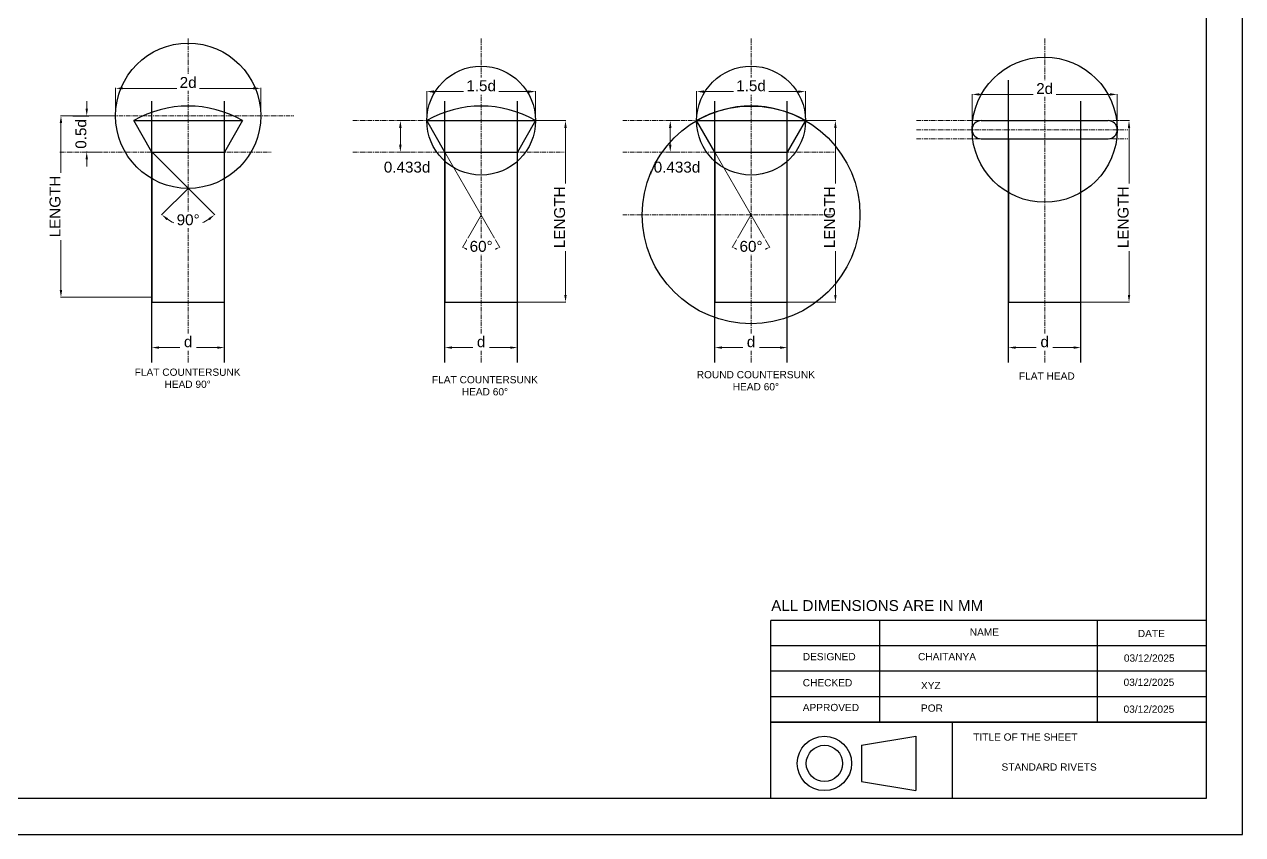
# Model space of a CAD drawing. Header units: millimetres. Extents: x -259 to 361, y -105 to 265.
# Drawn here: x 25.7 to 361.5, y -105.4 to 117.8 of the extents above; entities that cross this region are included whole.
import ezdxf

# ---------------------------------------------------------------- set-up
doc = ezdxf.new("R2010")
doc.units = ezdxf.units.MM
doc.header["$MEASUREMENT"] = 0
doc.linetypes.add('CENTER', pattern=[2, 1.25, -0.25, 0.25, -0.25])
doc.layers.add('centerline', color=1, linetype='CENTER', lineweight=15)
doc.layers.add('dimension line', color=3, linetype='Continuous', lineweight=15)
doc.layers.add('Reference line', color=52, linetype='Continuous')
doc.layers.add('TEXT', color=254, linetype='Continuous')
doc.styles.get("Standard").update_dxf_attribs({"font": 'arial.ttf'})
doc.dimstyles.new('AM_ANSI$0', dxfattribs={"dimtxt": 3, "dimasz": 2, "dimexe": 0.1, "dimexo": 0.05, "dimgap": 0.06, "dimtad": 1, "dimtoh": 1, "dimdec": 3, "dimzin": 9, "dimdsep": 46, "dimtxsty": 'Standard', "dimcen": 0, "dimclrd": 256, "dimclre": 256, "dimclrt": 256, "dimadec": 0, "dimazin": 2, "dimtp": 0.1, "dimtm": 0.1, "dimtfac": 0.71, "dimtdec": 3, "dimtofl": 0, "dimtmove": 0, "dimatfit": 3, "dimfxl": 1, "dimtfill": 1, "dimtolj": 1, "dimtzin": 7, "dimlwd": -1, "dimlwe": -1, "dimarcsym": 1})
doc.dimstyles.new('AM_ANSI$2', dxfattribs={"dimtxt": 3, "dimasz": 2, "dimexe": 0.1, "dimexo": 0.05, "dimgap": 0.06, "dimtad": 1, "dimtoh": 1, "dimdec": 3, "dimzin": 9, "dimdsep": 46, "dimtxsty": 'Standard', "dimcen": 0, "dimclrd": 256, "dimclre": 256, "dimclrt": 256, "dimadec": 0, "dimazin": 2, "dimtp": 0.1, "dimtm": 0.1, "dimtfac": 0.71, "dimtdec": 3, "dimtofl": 0, "dimtmove": 0, "dimatfit": 3, "dimfxl": 1, "dimtfill": 1, "dimtolj": 1, "dimtzin": 7, "dimlwd": -1, "dimlwe": -1, "dimarcsym": 1})

# ---------------------------------------------------------------- blocks, each defined once
blk = doc.blocks.new('*D21')
at = {"layer": 'Defpoints', "color": 0, "transparency": 16777216}
for p in [(60.87, 36.99), (80.87, 37.43), (80.87, 28.78)]:
    blk.add_point(p, dxfattribs=at)
at = {"layer": 'dimension line', "transparency": 16777216}
for p, q in [((60.87, 36.94), (60.87, 28.68)), ((80.87, 37.38), (80.87, 28.68)), ((62.87, 28.78), (78.87, 28.78))]:
    blk.add_line(p, q, dxfattribs=at)
for points in [[(62.87, 29.11), (62.87, 28.45), (60.87, 28.78)], [(78.87, 29.11), (78.87, 28.45), (80.87, 28.78)]]:
    blk.add_solid(points, dxfattribs=at)
at = {"layer": 'dimension line', "transparency": 16777216, "insert": (70.87, 30.37), "char_height": 3, "attachment_point": 5, "bg_fill": 3, "box_fill_scale": 1.25, "bg_fill_color": 256, "bg_fill_true_color": 13158600, "bg_fill_transparency": 0}
blk.add_mtext('\\A1;d', dxfattribs=at)
blk = doc.blocks.new('*D23')
at = {"layer": 'Defpoints', "color": 0, "transparency": 16777216}
for p in [(50.87, 92.64), (90.87, 92.64), (60.87, 82.64), (80.87, 82.64)]:
    blk.add_point(p, dxfattribs=at)
at = {"layer": 'dimension line', "transparency": 16777216}
for p, q in [((60.91, 82.6), (78.19, 65.32)), ((70.84, 72.6), (63.55, 65.32))]:
    blk.add_line(p, q, dxfattribs=at)
blk.add_arc((70.87, 72.64), 10.26, 236.1904, 303.8096, dxfattribs=at)
for points in [[(64.95, 63.86), (65.38, 64.37), (63.62, 65.39)], [(76.37, 64.37), (76.79, 63.86), (78.12, 65.39)]]:
    blk.add_solid(points, dxfattribs=at)
at = {"layer": 'dimension line', "transparency": 16777216, "insert": (70.87, 63.97), "char_height": 3, "attachment_point": 5, "bg_fill": 3, "box_fill_scale": 1.25, "bg_fill_color": 256, "bg_fill_true_color": 13158600, "bg_fill_transparency": 0}
blk.add_mtext('\\A1;90°', dxfattribs=at)
at = {"layer": 'Defpoints', "color": 0, "transparency": 16777216}
blk.add_point((68.22, 62.73), dxfattribs=at)
blk = doc.blocks.new('*D22')
at = {"layer": 'Defpoints', "color": 0, "transparency": 16777216}
for p in [(90.87, 100.2), (50.87, 92.64), (90.87, 92.64)]:
    blk.add_point(p, dxfattribs=at)
at = {"layer": 'dimension line', "transparency": 16777216}
for p, q in [((50.87, 92.69), (50.87, 100.3)), ((52.87, 100.2), (88.87, 100.2)), ((90.87, 92.69), (90.87, 100.3))]:
    blk.add_line(p, q, dxfattribs=at)
for points in [[(52.87, 100.54), (52.87, 99.87), (50.87, 100.2)], [(88.87, 100.54), (88.87, 99.87), (90.87, 100.2)]]:
    blk.add_solid(points, dxfattribs=at)
at = {"layer": 'dimension line', "transparency": 16777216, "insert": (70.87, 101.8), "char_height": 3, "attachment_point": 5, "bg_fill": 3, "box_fill_scale": 1.25, "bg_fill_color": 256, "bg_fill_true_color": 13158600, "bg_fill_transparency": 0}
blk.add_mtext('\\A1;2d', dxfattribs=at)
blk = doc.blocks.new('*D24')
at = {"layer": 'Defpoints', "color": 0, "transparency": 16777216}
for p in [(47.35, 92.64), (47.35, 82.64)]:
    blk.add_point(p, dxfattribs=at)
at = {"layer": 'dimension line', "transparency": 16777216}
for p, q in [((42.92, 94.64), (42.92, 96.64)), ((47.3, 92.64), (42.82, 92.64)), ((42.92, 92.64), (42.92, 90.64)), ((42.92, 90.64), (42.92, 84.64)), ((42.92, 82.64), (42.92, 84.64)), ((47.3, 82.64), (42.82, 82.64)), ((42.92, 80.64), (42.92, 78.64))]:
    blk.add_line(p, q, dxfattribs=at)
for points in [[(42.59, 94.64), (43.26, 94.64), (42.92, 92.64)], [(42.59, 80.64), (43.26, 80.64), (42.92, 82.64)]]:
    blk.add_solid(points, dxfattribs=at)
at = {"layer": 'dimension line', "transparency": 16777216, "insert": (41.33, 87.64), "char_height": 3, "attachment_point": 5, "rotation": 90, "bg_fill": 3, "box_fill_scale": 1.25, "bg_fill_color": 256, "bg_fill_true_color": 13158600, "bg_fill_transparency": 0}
blk.add_mtext('\\A1;0.5d', dxfattribs=at)
at = {"layer": 'Defpoints', "color": 0, "transparency": 16777216}
blk.add_point((42.92, 82.64), dxfattribs=at)
blk = doc.blocks.new('*D25')
at = {"layer": 'Defpoints', "color": 0, "transparency": 16777216}
for p in [(50.87, 92.64), (35.82, 42.64), (60.87, 42.64)]:
    blk.add_point(p, dxfattribs=at)
at = {"layer": 'dimension line', "transparency": 16777216}
for p, q in [((50.82, 92.64), (35.72, 92.64)), ((35.82, 90.64), (35.82, 44.64)), ((60.82, 42.64), (35.72, 42.64))]:
    blk.add_line(p, q, dxfattribs=at)
for points in [[(35.48, 90.64), (36.15, 90.64), (35.82, 92.64)], [(35.48, 44.64), (36.15, 44.64), (35.82, 42.64)]]:
    blk.add_solid(points, dxfattribs=at)
at = {"layer": 'dimension line', "transparency": 16777216, "insert": (34.2, 67.64), "char_height": 3, "attachment_point": 5, "rotation": 90, "bg_fill": 3, "box_fill_scale": 1.25, "bg_fill_color": 256, "bg_fill_true_color": 13158600, "bg_fill_transparency": 0}
blk.add_mtext('\\A1;LENGTH', dxfattribs=at)
blk = doc.blocks.new('*D26')
at = {"layer": 'Defpoints', "color": 0, "transparency": 16777216}
for p in [(141.62, 36.99), (161.62, 37.43), (161.62, 28.78)]:
    blk.add_point(p, dxfattribs=at)
at = {"layer": 'dimension line', "transparency": 16777216}
for p, q in [((141.62, 36.94), (141.62, 28.68)), ((161.62, 37.38), (161.62, 28.68)), ((143.62, 28.78), (159.62, 28.78))]:
    blk.add_line(p, q, dxfattribs=at)
for points in [[(143.62, 29.11), (143.62, 28.45), (141.62, 28.78)], [(159.62, 29.11), (159.62, 28.45), (161.62, 28.78)]]:
    blk.add_solid(points, dxfattribs=at)
at = {"layer": 'dimension line', "transparency": 16777216, "insert": (151.62, 30.37), "char_height": 3, "attachment_point": 5, "bg_fill": 3, "box_fill_scale": 1.25, "bg_fill_color": 256, "bg_fill_true_color": 13158600, "bg_fill_transparency": 0}
blk.add_mtext('\\A1;d', dxfattribs=at)
blk = doc.blocks.new('*D27')
at = {"layer": 'Defpoints', "color": 0, "transparency": 16777216}
for p in [(136.62, 91.3), (166.62, 91.3), (141.62, 82.64), (161.62, 82.64)]:
    blk.add_point(p, dxfattribs=at)
at = {"layer": 'dimension line', "transparency": 16777216}
for p, q in [((141.65, 82.6), (156.8, 56.35)), ((151.6, 65.28), (146.44, 56.35))]:
    blk.add_line(p, q, dxfattribs=at)
blk.add_arc((151.62, 65.32), 10.26, 251.1897, 288.8103, dxfattribs=at)
for points in [[(148.18, 55.31), (148.45, 55.91), (146.49, 56.44)], [(154.79, 55.91), (155.07, 55.31), (156.75, 56.44)]]:
    blk.add_solid(points, dxfattribs=at)
at = {"layer": 'dimension line', "transparency": 16777216, "insert": (151.62, 56.65), "char_height": 3, "attachment_point": 5, "bg_fill": 3, "box_fill_scale": 1.25, "bg_fill_color": 256, "bg_fill_true_color": 13158600, "bg_fill_transparency": 0}
blk.add_mtext('\\A1;60°', dxfattribs=at)
at = {"layer": 'Defpoints', "color": 0, "transparency": 16777216}
blk.add_point((149.84, 55.22), dxfattribs=at)
blk = doc.blocks.new('*D28')
at = {"layer": 'Defpoints', "color": 0, "transparency": 16777216}
for p in [(166.62, 91.3), (161.62, 41.3), (174.87, 41.3)]:
    blk.add_point(p, dxfattribs=at)
at = {"layer": 'dimension line', "transparency": 16777216}
for p, q in [((166.67, 91.3), (174.97, 91.3)), ((174.87, 89.3), (174.87, 43.3)), ((161.67, 41.3), (174.97, 41.3))]:
    blk.add_line(p, q, dxfattribs=at)
for points in [[(174.53, 89.3), (175.2, 89.3), (174.87, 91.3)], [(174.53, 43.3), (175.2, 43.3), (174.87, 41.3)]]:
    blk.add_solid(points, dxfattribs=at)
at = {"layer": 'dimension line', "transparency": 16777216, "insert": (173.26, 64.67), "char_height": 3, "attachment_point": 5, "rotation": 90, "bg_fill": 3, "box_fill_scale": 1.25, "bg_fill_color": 256, "bg_fill_true_color": 13158600, "bg_fill_transparency": 0}
blk.add_mtext('\\A1;LENGTH', dxfattribs=at)
blk = doc.blocks.new('*D29')
at = {"layer": 'Defpoints', "color": 0, "transparency": 16777216}
for p in [(129.36, 91.3), (131.85, 91.3), (131.85, 82.64)]:
    blk.add_point(p, dxfattribs=at)
at = {"layer": 'dimension line', "transparency": 16777216}
for p, q in [((131.8, 91.3), (129.26, 91.3)), ((129.36, 84.64), (129.36, 89.3)), ((131.8, 82.64), (129.26, 82.64))]:
    blk.add_line(p, q, dxfattribs=at)
for points in [[(129.02, 89.3), (129.69, 89.3), (129.36, 91.3)], [(129.02, 84.64), (129.69, 84.64), (129.36, 82.64)]]:
    blk.add_solid(points, dxfattribs=at)
at = {"layer": 'dimension line', "transparency": 16777216, "insert": (131.21, 78.48), "char_height": 3, "attachment_point": 5, "bg_fill": 3, "box_fill_scale": 1.25, "bg_fill_color": 256, "bg_fill_true_color": 13158600, "bg_fill_transparency": 0}
blk.add_mtext('\\A1;0.433d', dxfattribs=at)
blk = doc.blocks.new('*D30')
at = {"layer": 'Defpoints', "color": 0, "transparency": 16777216}
for p in [(166.62, 99.3), (136.62, 91.3), (166.62, 91.3)]:
    blk.add_point(p, dxfattribs=at)
at = {"layer": 'dimension line', "transparency": 16777216}
for p, q in [((136.62, 91.35), (136.62, 99.4)), ((138.62, 99.3), (164.62, 99.3)), ((166.62, 91.35), (166.62, 99.4))]:
    blk.add_line(p, q, dxfattribs=at)
for points in [[(138.62, 99.63), (138.62, 98.97), (136.62, 99.3)], [(164.62, 99.63), (164.62, 98.97), (166.62, 99.3)]]:
    blk.add_solid(points, dxfattribs=at)
at = {"layer": 'dimension line', "transparency": 16777216, "insert": (151.62, 100.89), "char_height": 3, "attachment_point": 5, "bg_fill": 3, "box_fill_scale": 1.25, "bg_fill_color": 256, "bg_fill_true_color": 13158600, "bg_fill_transparency": 0}
blk.add_mtext('\\A1;1.5d', dxfattribs=at)
blk = doc.blocks.new('*D31')
at = {"layer": 'Defpoints', "color": 0, "transparency": 16777216}
for p in [(216, 36.99), (236, 37.43), (236, 28.78)]:
    blk.add_point(p, dxfattribs=at)
at = {"layer": 'dimension line', "transparency": 16777216}
for p, q in [((216, 36.94), (216, 28.68)), ((236, 37.38), (236, 28.68)), ((218, 28.78), (234, 28.78))]:
    blk.add_line(p, q, dxfattribs=at)
for points in [[(218, 29.11), (218, 28.45), (216, 28.78)], [(234, 29.11), (234, 28.45), (236, 28.78)]]:
    blk.add_solid(points, dxfattribs=at)
at = {"layer": 'dimension line', "transparency": 16777216, "insert": (226, 30.37), "char_height": 3, "attachment_point": 5, "bg_fill": 3, "box_fill_scale": 1.25, "bg_fill_color": 256, "bg_fill_true_color": 13158600, "bg_fill_transparency": 0}
blk.add_mtext('\\A1;d', dxfattribs=at)
blk = doc.blocks.new('*D34')
at = {"layer": 'Defpoints', "color": 0, "transparency": 16777216}
for p in [(211, 91.3), (241, 91.3), (216, 82.64), (236, 82.64)]:
    blk.add_point(p, dxfattribs=at)
at = {"layer": 'dimension line', "transparency": 16777216}
for p, q in [((216.03, 82.6), (231.18, 56.35)), ((225.98, 65.28), (220.82, 56.35))]:
    blk.add_line(p, q, dxfattribs=at)
blk.add_arc((226, 65.32), 10.26, 251.1897, 288.8103, dxfattribs=at)
for points in [[(222.56, 55.31), (222.83, 55.91), (220.87, 56.44)], [(229.17, 55.91), (229.45, 55.31), (231.13, 56.44)]]:
    blk.add_solid(points, dxfattribs=at)
at = {"layer": 'dimension line', "transparency": 16777216, "insert": (226, 56.65), "char_height": 3, "attachment_point": 5, "bg_fill": 3, "box_fill_scale": 1.25, "bg_fill_color": 256, "bg_fill_true_color": 13158600, "bg_fill_transparency": 0}
blk.add_mtext('\\A1;60°', dxfattribs=at)
at = {"layer": 'Defpoints', "color": 0, "transparency": 16777216}
blk.add_point((224.22, 55.22), dxfattribs=at)
blk = doc.blocks.new('*D32')
at = {"layer": 'Defpoints', "color": 0, "transparency": 16777216}
for p in [(241, 91.3), (236, 41.3), (249.25, 41.3)]:
    blk.add_point(p, dxfattribs=at)
at = {"layer": 'dimension line', "transparency": 16777216}
for p, q in [((241.05, 91.3), (249.35, 91.3)), ((249.25, 89.3), (249.25, 43.3)), ((236.05, 41.3), (249.35, 41.3))]:
    blk.add_line(p, q, dxfattribs=at)
for points in [[(248.92, 89.3), (249.58, 89.3), (249.25, 91.3)], [(248.92, 43.3), (249.58, 43.3), (249.25, 41.3)]]:
    blk.add_solid(points, dxfattribs=at)
at = {"layer": 'dimension line', "transparency": 16777216, "insert": (247.64, 64.67), "char_height": 3, "attachment_point": 5, "rotation": 90, "bg_fill": 3, "box_fill_scale": 1.25, "bg_fill_color": 256, "bg_fill_true_color": 13158600, "bg_fill_transparency": 0}
blk.add_mtext('\\A1;LENGTH', dxfattribs=at)
blk = doc.blocks.new('*D33')
at = {"layer": 'Defpoints', "color": 0, "transparency": 16777216}
for p in [(203.74, 91.3), (206.23, 91.3), (206.23, 82.64)]:
    blk.add_point(p, dxfattribs=at)
at = {"layer": 'dimension line', "transparency": 16777216}
for p, q in [((206.18, 91.3), (203.64, 91.3)), ((203.74, 84.64), (203.74, 89.3)), ((206.18, 82.64), (203.64, 82.64))]:
    blk.add_line(p, q, dxfattribs=at)
for points in [[(203.4, 89.3), (204.07, 89.3), (203.74, 91.3)], [(203.4, 84.64), (204.07, 84.64), (203.74, 82.64)]]:
    blk.add_solid(points, dxfattribs=at)
at = {"layer": 'dimension line', "transparency": 16777216, "insert": (205.59, 78.48), "char_height": 3, "attachment_point": 5, "bg_fill": 3, "box_fill_scale": 1.25, "bg_fill_color": 256, "bg_fill_true_color": 13158600, "bg_fill_transparency": 0}
blk.add_mtext('\\A1;0.433d', dxfattribs=at)
blk = doc.blocks.new('*D35')
at = {"layer": 'Defpoints', "color": 0, "transparency": 16777216}
for p in [(241, 99.3), (211, 91.3), (241, 91.3)]:
    blk.add_point(p, dxfattribs=at)
at = {"layer": 'dimension line', "transparency": 16777216}
for p, q in [((211, 91.35), (211, 99.4)), ((213, 99.3), (239, 99.3)), ((241, 91.35), (241, 99.4))]:
    blk.add_line(p, q, dxfattribs=at)
for points in [[(213, 99.63), (213, 98.97), (211, 99.3)], [(239, 99.63), (239, 98.97), (241, 99.3)]]:
    blk.add_solid(points, dxfattribs=at)
at = {"layer": 'dimension line', "transparency": 16777216, "insert": (226, 100.89), "char_height": 3, "attachment_point": 5, "bg_fill": 3, "box_fill_scale": 1.25, "bg_fill_color": 256, "bg_fill_true_color": 13158600, "bg_fill_transparency": 0}
blk.add_mtext('\\A1;1.5d', dxfattribs=at)
blk = doc.blocks.new('*D36')
at = {"layer": 'Defpoints', "color": 0, "transparency": 16777216}
for p in [(296.92, 36.99), (316.92, 37.43), (316.92, 28.78)]:
    blk.add_point(p, dxfattribs=at)
at = {"layer": 'dimension line', "transparency": 16777216}
for p, q in [((296.92, 36.94), (296.92, 28.68)), ((316.92, 37.38), (316.92, 28.68)), ((298.92, 28.78), (314.92, 28.78))]:
    blk.add_line(p, q, dxfattribs=at)
for points in [[(298.92, 29.11), (298.92, 28.45), (296.92, 28.78)], [(314.92, 29.11), (314.92, 28.45), (316.92, 28.78)]]:
    blk.add_solid(points, dxfattribs=at)
at = {"layer": 'dimension line', "transparency": 16777216, "insert": (306.92, 30.37), "char_height": 3, "attachment_point": 5, "bg_fill": 3, "box_fill_scale": 1.25, "bg_fill_color": 256, "bg_fill_true_color": 13158600, "bg_fill_transparency": 0}
blk.add_mtext('\\A1;d', dxfattribs=at)
blk = doc.blocks.new('*D37')
at = {"layer": 'Defpoints', "color": 0, "transparency": 16777216}
for p in [(327.81, 91.3), (316.92, 41.3), (330.17, 41.3)]:
    blk.add_point(p, dxfattribs=at)
at = {"layer": 'dimension line', "transparency": 16777216}
for p, q in [((327.86, 91.3), (330.27, 91.3)), ((330.17, 89.3), (330.17, 43.3)), ((316.97, 41.3), (330.27, 41.3))]:
    blk.add_line(p, q, dxfattribs=at)
for points in [[(329.84, 89.3), (330.5, 89.3), (330.17, 91.3)], [(329.84, 43.3), (330.5, 43.3), (330.17, 41.3)]]:
    blk.add_solid(points, dxfattribs=at)
at = {"layer": 'dimension line', "transparency": 16777216, "insert": (328.56, 64.67), "char_height": 3, "attachment_point": 5, "rotation": 90, "bg_fill": 3, "box_fill_scale": 1.25, "bg_fill_color": 256, "bg_fill_true_color": 13158600, "bg_fill_transparency": 0}
blk.add_mtext('\\A1;LENGTH', dxfattribs=at)
blk = doc.blocks.new('*D38')
at = {"layer": 'Defpoints', "color": 0, "transparency": 16777216}
for p in [(326.92, 98.53), (286.92, 88.8), (326.92, 88.8)]:
    blk.add_point(p, dxfattribs=at)
at = {"layer": 'dimension line', "transparency": 16777216}
for p, q in [((286.92, 88.85), (286.92, 98.63)), ((288.92, 98.53), (324.92, 98.53)), ((326.92, 88.85), (326.92, 98.63))]:
    blk.add_line(p, q, dxfattribs=at)
for points in [[(288.92, 98.86), (288.92, 98.2), (286.92, 98.53)], [(324.92, 98.86), (324.92, 98.2), (326.92, 98.53)]]:
    blk.add_solid(points, dxfattribs=at)
at = {"layer": 'dimension line', "transparency": 16777216, "insert": (306.92, 100.12), "char_height": 3, "attachment_point": 5, "bg_fill": 3, "box_fill_scale": 1.25, "bg_fill_color": 256, "bg_fill_true_color": 13158600, "bg_fill_transparency": 0}
blk.add_mtext('\\A1;2d', dxfattribs=at)
blk = doc.blocks.new('Round Countersunk Head 60')
for p, q in [((-10, 0), (-15, 8.66)), ((-15, 8.66), (15, 8.66)), ((15, 8.66), (10, 0)), ((-10, 0), (10, 0)), ((-10, 0), (-10, -41.34)), ((10, -41.34), (10, 0)), ((-10, -41.34), (10, -41.34))]:
    blk.add_line(p, q)
blk.add_arc((0, -17.32), 30, 59.9993, 120.0007)
blk = doc.blocks.new('Flat Contersunk 60')
blk.add_blockref('Round Countersunk Head 60', (0, 0))
blk = doc.blocks.new('Flat Countersunk Head 90')
blk.add_blockref('Flat Contersunk 60', (0, 0))
blk = doc.blocks.new('Flat Head')
for p, q in [((-17.5, 5), (17.5, 5)), ((-17.5, 0), (17.5, 0)), ((-10, 0), (-10, -45)), ((10, -45), (10, 0)), ((-10, -45), (10, -45))]:
    blk.add_line(p, q)
for centre, start, end in [((-17.5, 2.5), 90, 270), ((17.5, 2.5), 270, 90)]:
    blk.add_arc(centre, 2.5, start, end)
blk = doc.blocks.new('3RD Angle Projection Symbol')
for p, q in [((40.9, 20), (100.9, 30)), ((100.9, 30), (100.9, -30)), ((40.9, 20), (40.9, -20)), ((40.9, -20), (100.9, -30))]:
    blk.add_line(p, q)
for radius in [30, 20]:
    blk.add_circle((0, 0), radius)
blk = doc.blocks.new('CLASS WORK CADD CENTER 3ED ANGLE')
at = {"layer": 'TEXT'}
for p, q in [((-120, 21), (-120, 49)), ((0, 49), (-120, 49)), ((-90, 21), (-90, 49)), ((-30, 21), (-30, 49)), ((0, 21), (0, 49)), ((0, 42), (-120, 42)), ((0, 35), (-120, 35)), ((0, 28), (-120, 28)), ((-120, 0), (-120, 21)), ((0, 21), (-120, 21)), ((-120, 21), (0, 21)), ((-70, 0), (-70, 21)), ((0, 0), (0, 21)), ((-120, 0), (0, 0))]:
    blk.add_line(p, q, dxfattribs=at)
at = {"layer": 'TEXT', "xscale": 0.25, "yscale": 0.25, "zscale": 0.25}
blk.add_blockref('3RD Angle Projection Symbol', (-105.26, 9.61), dxfattribs=at)
at = {"layer": 'TEXT', "attachment_point": 1}
for s, width, insert, char_height in [('ALL DIMENSIONS ARE IN MM', 72.2562, (-119.92, 54.6), 3), ('NAME', 21.3126, (-65.2, 46.79), 2), ('DATE', 21.3126, (-18.89, 46.41), 2), ('DESIGNED', 21.3126, (-111.23, 40.03), 2), ('CHECKED', 21.3126, (-111.23, 32.85), 2), ('APPROVED', 21.3126, (-111.23, 26.02), 2), ('TITLE OF THE SHEET', 72.2562, (-64.25, 17.89), 2)]:
    blk.add_mtext_dynamic_manual_height_columns(s, width=width, gutter_width=1, heights=[0], dxfattribs=dict(at, insert=insert, char_height=char_height))
at = {"layer": 'TEXT'}
for tag, p in [('ABC', (-79.47, 38.03)), ('01/01/2000', (-22.73, 37.63)), ('RR', (-78.65, 30.07)), ('01/01/2000', (-22.81, 30.97)), ('CC', (-78.65, 23.85)), ('01/01/2000', (-22.81, 23.57)), ('ABCD', (-56.44, 7.63))]:
    blk.add_attdef(tag, p, '', height=2, dxfattribs=at)

msp = doc.modelspace()

# ---------------------------------------------------------------- linework, layer by layer
at = {"layer": 'centerline'}
for p, q in [((70.8707, 24.6778), (70.8707, 114.1208)), ((151.6214, 24.6778), (151.6214, 114.1208)), ((226.002, 24.6778), (226.002, 114.1208)), ((306.924, 24.6778), (306.924, 114.1208)), ((41.748, 92.6385), (99.9935, 92.6385)), ((116.2749, 91.2985), (174.5204, 91.2985)), ((190.6555, 91.2985), (248.901, 91.2985)), ((271.5775, 91.2985), (329.8229, 91.2985)), ((271.5775, 88.7985), (329.8229, 88.7985)), ((271.5775, 86.2985), (329.8229, 86.2985)), ((35.5242, 82.6385), (93.7697, 82.6385)), ((116.2749, 82.6385), (174.5204, 82.6385)), ((190.6555, 82.6385), (248.901, 82.6385))]:
    msp.add_line(p, q, dxfattribs=at)
at = {"layer": 'Reference line'}
for p, q in [((296.924, 24.6778), (296.924, 102.4788)), ((60.8707, 24.6778), (60.8707, 96.6385)), ((80.8707, 24.6778), (80.8707, 96.6385)), ((141.6214, 24.6778), (141.6214, 96.6385)), ((161.6214, 24.6778), (161.6214, 96.6385)), ((216.002, 24.6778), (216.002, 96.6385)), ((236.002, 24.6778), (236.002, 96.6385)), ((316.924, 24.6778), (316.924, 96.6385))]:
    msp.add_line(p, q, dxfattribs=at)
for centre, radius in [((70.8707, 92.6385), 20), ((306.924, 88.7985), 20), ((151.6214, 91.2985), 15), ((226.002, 91.2985), 15)]:
    msp.add_circle(centre, radius, dxfattribs=at)

# ---------------------------------------------------------------- block references
at = {"layer": 'TEXT'}
ref = msp.add_blockref('CLASS WORK CADD CENTER 3ED ANGLE', (351.4817, -95.3879), dxfattribs=at)
ref.add_attrib('ABCD', 'STANDARD RIVETS', (295.0375, -87.7546), dxfattribs={"height": 2})
ref.add_attrib('ABC', 'CHAITANYA', (272.013, -57.3617), dxfattribs={"height": 2})
ref.add_attrib('RR', 'XYZ', (272.8282, -65.3169), dxfattribs={"height": 2})
ref.add_attrib('CC', 'POR', (272.8282, -71.5347), dxfattribs={"height": 2})
ref.add_attrib('01/01/2000', '03/12/2025', (328.7505, -57.7545), dxfattribs={"height": 2})
ref.add_attrib('01/01/2000', '03/12/2025', (328.6691, -64.4227), dxfattribs={"height": 2})
ref.add_attrib('01/01/2000', '03/12/2025', (328.6691, -71.8229), dxfattribs={"height": 2})

# ---------------------------------------------------------------- texts
at = {"layer": 'TEXT', "char_height": 2, "attachment_point": 1}
for s, width, insert in [('\\pxqc;FLAT COUNTERSUNK \\PHEAD 90%%D', 42.739891, (49.354, 23.0081)), ('\\pxqc;FLAT COUNTERSUNK \\PHEAD 60%%D', 42.739891, (131.2931, 20.9438)), ('\\pxqc;ROUND COUNTERSUNK \\PHEAD 60%%D', 42.739891, (205.9618, 22.3292)), ('FLAT HEAD', 27.849696, (299.8423, 21.9537))]:
    msp.add_mtext_dynamic_manual_height_columns(s, width=width, gutter_width=1, heights=[0], dxfattribs=dict(at, insert=insert))

# ---------------------------------------------------------------- next in the draw order: dimensions: what is measured, and where the dimension line sits
at = {"layer": 'dimension line'}
dim = msp.add_linear_dim(base=(42.9225, 82.6385), p1=(47.352, 92.6385), p2=(47.352, 82.6385), angle=90, text='0.5d', dimstyle='AM_ANSI$0', dxfattribs=at)
dim.commit()
dim.dimension.update_dxf_attribs({"geometry": '*D24', "text_midpoint": (41.3307, 87.6385)})
for base, line1, line2, picture, middle in [((68.2162, 62.7315), ((60.8707, 82.6385), (50.8707, 92.6385)), ((90.8707, 92.6385), (80.8707, 82.6385)), '*D23', (70.8707, 63.9738)), ((149.8404, 55.2179), ((141.6214, 82.6385), (136.6214, 91.2985)), ((166.6214, 91.2985), (161.6214, 82.6385)), '*D27', (151.6214, 56.6538)), ((224.221, 55.2179), ((216.002, 82.6385), (211.002, 91.2985)), ((241.002, 91.2985), (236.002, 82.6385)), '*D34', (226.002, 56.6538))]:
    dim = msp.add_angular_dim_2l(base=base, line1=line1, line2=line2, dimstyle='AM_ANSI$2', override={"dimpost": ''}, dxfattribs=at)
    dim.commit()
    dim.dimension.update_dxf_attribs({"geometry": picture, "text_midpoint": middle})
dim = msp.add_linear_dim(base=(330.1703, 41.2985), p1=(327.8078, 91.2985), p2=(316.924, 41.2985), angle=90, text='LENGTH', dimstyle='AM_ANSI$0', dxfattribs=at)
dim.commit()
dim.dimension.update_dxf_attribs({"geometry": '*D37', "text_midpoint": (330.1703, 64.666), "dimtype": 160})
for base, p1, p2, picture, middle in [((80.8707, 28.7815), (60.8707, 36.9939), (80.8707, 37.4285), '*D21', (70.8707, 30.3661)), ((161.6214, 28.7815), (141.6214, 36.9939), (161.6214, 37.4285), '*D26', (151.6214, 30.3661)), ((236.002, 28.7815), (216.002, 36.9939), (236.002, 37.4285), '*D31', (226.002, 30.3661)), ((316.924, 28.7815), (296.924, 36.9939), (316.924, 37.4285), '*D36', (306.924, 30.3661))]:
    dim = msp.add_linear_dim(base=base, p1=p1, p2=p2, angle=0, text='d', dimstyle='AM_ANSI$0', override={"dimpost": ''}, dxfattribs=at)
    dim.commit()
    dim.dimension.update_dxf_attribs({"geometry": picture, "text_midpoint": middle})

# ---------------------------------------------------------------- next in the draw order: dimensions: what is measured, and where the dimension line sits
for base, p1, p2, picture, middle in [((90.8707, 100.2047), (50.8707, 92.6385), (90.8707, 92.6385), '*D22', (70.8707, 101.7954)), ((326.924, 98.5314), (286.924, 88.7985), (326.924, 88.7985), '*D38', (306.924, 100.122))]:
    dim = msp.add_linear_dim(base=base, p1=p1, p2=p2, text='2d', dimstyle='AM_ANSI$0', override={"dimpost": ''}, dxfattribs=at)
    dim.commit()
    dim.dimension.update_dxf_attribs({"geometry": picture, "text_midpoint": middle})
for base, p1, p2, picture, middle in [((129.3572, 91.2985), (131.8502, 82.6385), (131.8502, 91.2985), '*D29', (131.2109, 78.4766)), ((203.7377, 91.2985), (206.2308, 82.6385), (206.2308, 91.2985), '*D33', (205.5915, 78.4766))]:
    dim = msp.add_linear_dim(base=base, p1=p1, p2=p2, angle=90, text='0.433d', dimstyle='AM_ANSI$0', override={"dimtmove": 2}, dxfattribs=at)
    dim.commit()
    dim.dimension.update_dxf_attribs({"geometry": picture, "text_midpoint": middle, "dimtype": 160})
for base, p1, p2, picture, middle in [((174.8678, 41.2985), (166.6214, 91.2985), (161.6214, 41.2985), '*D28', (174.8678, 64.666)), ((249.2484, 41.2985), (241.002, 91.2985), (236.002, 41.2985), '*D32', (249.2484, 64.666))]:
    dim = msp.add_linear_dim(base=base, p1=p1, p2=p2, angle=90, text='LENGTH', dimstyle='AM_ANSI$0', dxfattribs=at)
    dim.commit()
    dim.dimension.update_dxf_attribs({"geometry": picture, "text_midpoint": middle, "dimtype": 160})

# ---------------------------------------------------------------- next in the draw order: linework, layer by layer
at = {"layer": 'centerline'}
msp.add_line((190.6555, 65.3185), (248.901, 65.3185), dxfattribs=at)

# ---------------------------------------------------------------- next in the draw order: block references
msp.add_blockref('Flat Head', (306.924, 86.2985))

# ---------------------------------------------------------------- next in the draw order: dimensions: what is measured, and where the dimension line sits
at = {"layer": 'dimension line'}
for base, p1, p2, picture, middle in [((166.6214, 99.2987), (136.6214, 91.2985), (166.6214, 91.2985), '*D30', (151.6214, 100.8904)), ((241.002, 99.2987), (211.002, 91.2985), (241.002, 91.2985), '*D35', (226.002, 100.8904))]:
    dim = msp.add_linear_dim(base=base, p1=p1, p2=p2, text='1.5d', dimstyle='AM_ANSI$0', override={"dimpost": ''}, dxfattribs=at)
    dim.commit()
    dim.dimension.update_dxf_attribs({"geometry": picture, "text_midpoint": middle})
dim = msp.add_linear_dim(base=(35.8153, 42.6385), p1=(50.8707, 92.6385), p2=(60.8707, 42.6385), angle=90, text='LENGTH', dimstyle='AM_ANSI$0', override={"dimpost": ''}, dxfattribs=at)
dim.commit()
dim.dimension.update_dxf_attribs({"geometry": '*D25', "text_midpoint": (34.2041, 67.6385)})

# ---------------------------------------------------------------- next in the draw order: linework, layer by layer
at = {"layer": 'Reference line'}
msp.add_circle((226.002, 65.3185), 29.9993, dxfattribs=at)
at = {"layer": 'TEXT'}
for points in [[(-258.5183, -105.3879), (361.4817, -105.3879), (361.4817, 264.6121), (-258.5183, 264.6121)], [(-248.5183, -95.3879), (351.4817, -95.3879), (351.4817, 254.6121), (-248.5183, 254.6121)]]:
    msp.add_lwpolyline(points, close=True, dxfattribs=at)

# ---------------------------------------------------------------- next in the draw order: block references
for name, p in [('Flat Countersunk Head 90', (70.8707, 82.6385)), ('Flat Contersunk 60', (151.6214, 82.6385)), ('Round Countersunk Head 60', (226.002, 82.6385))]:
    msp.add_blockref(name, p)

doc.saveas('drawing.dxf')
